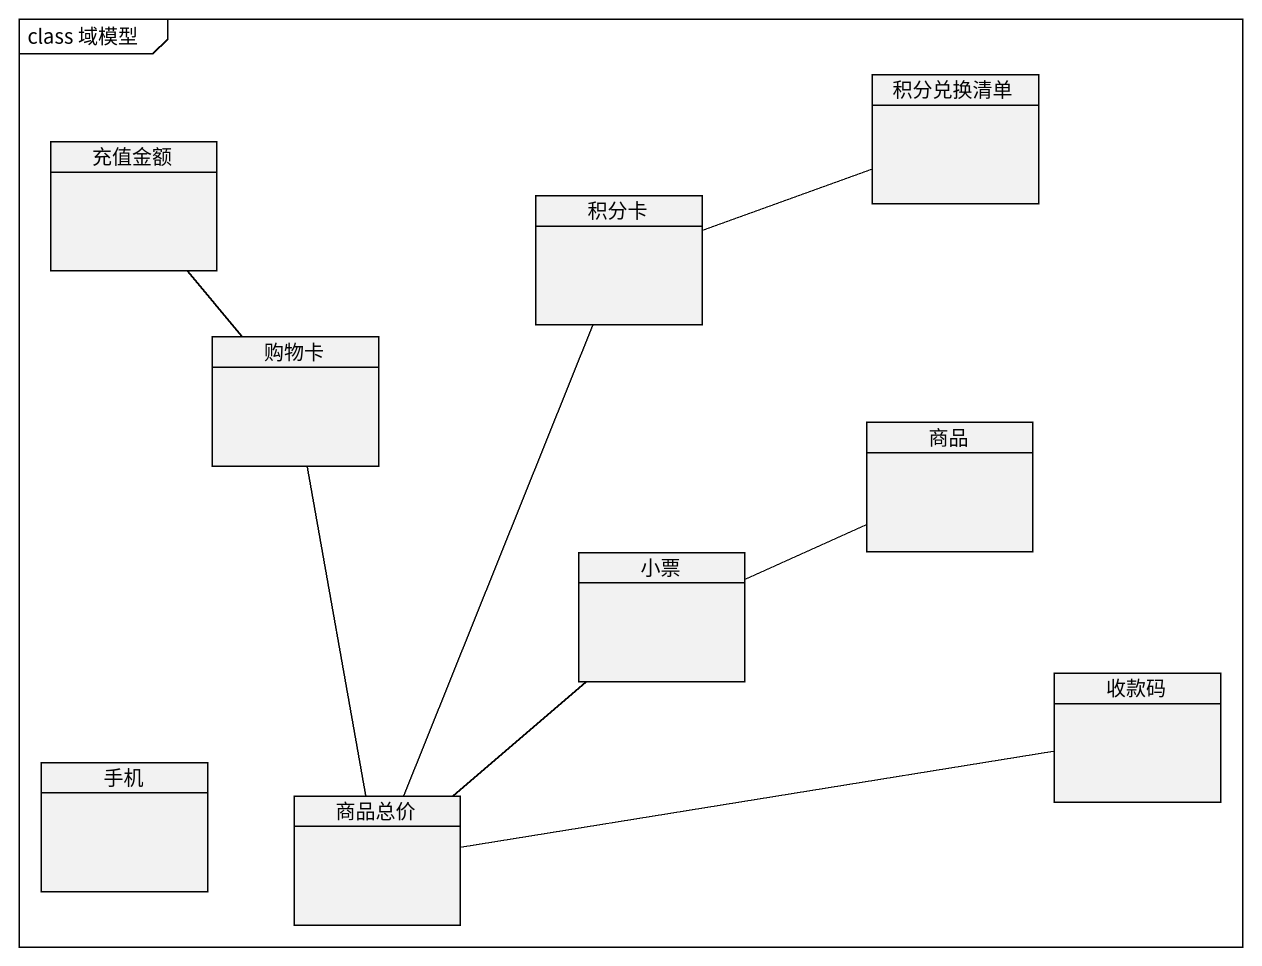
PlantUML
@startuml
mainframe class 域模型
hide circle
hide empty members
class 积分兑换清单
class 充值金额
class 积分卡
class 购物卡
class 商品
class 小票
class 收款码
class 手机
class 商品总价
积分兑换清单 -left- 积分卡
充值金额 -- 购物卡
小票 -right- 商品
商品总价 -up- 积分卡
商品总价 -up- 购物卡
商品总价 -up- 小票
商品总价 -right- 收款码
@enduml
